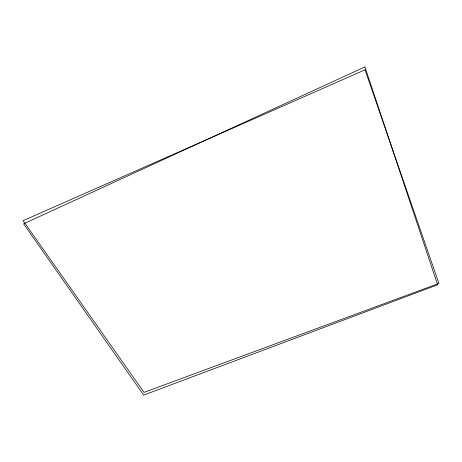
<?xml version="1.0" encoding="UTF-8"?>
<svg xmlns="http://www.w3.org/2000/svg" width="462" height="462" viewBox="0 0 462 462"><rect width="100%" height="100%" fill="white"/><g stroke="black" fill="none" stroke-linecap="round" stroke-linejoin="round"><path stroke-width="0.69" d="M364.916 66.903L23.591 223.827L143.676 395.097L437.641 284.794L364.916 66.903M365.015 69.837L23.1 220.645L144.011 392.371L438.9 283.425L365.015 69.837"/></g></svg>
